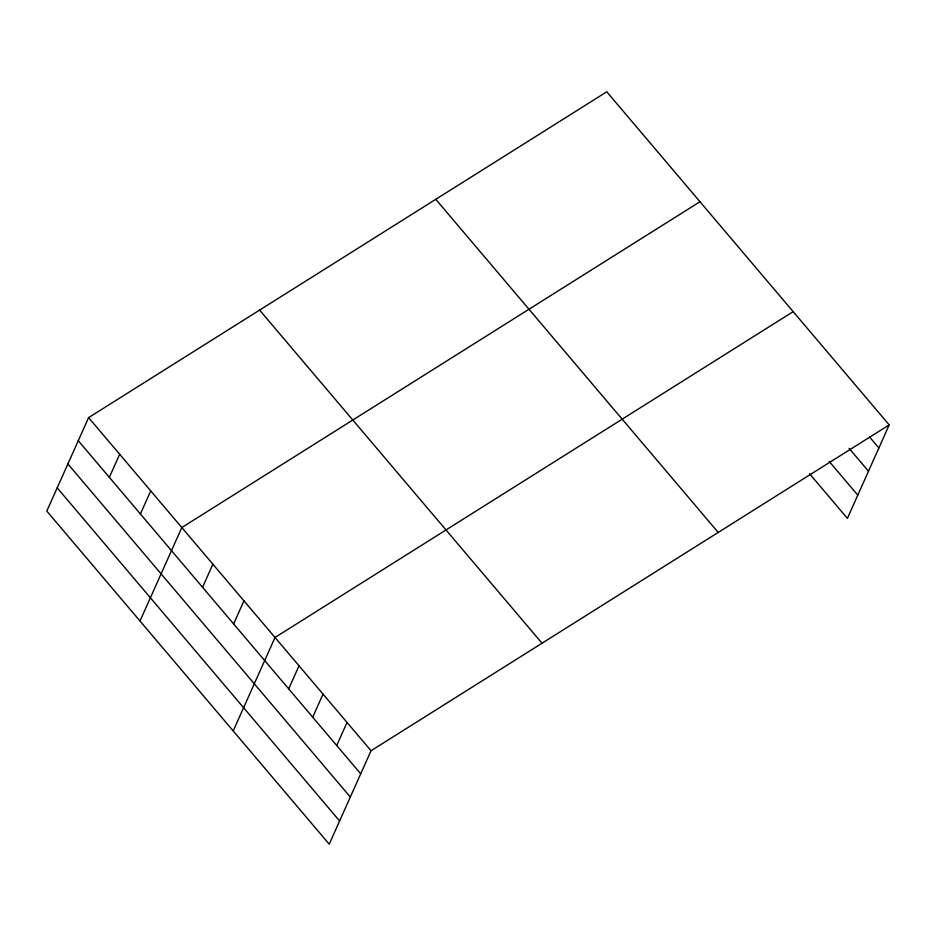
<?xml version="1.0" encoding="UTF-8"?>
<svg xmlns="http://www.w3.org/2000/svg" width="936" height="936" viewBox="0 0 936 936"><rect width="100%" height="100%" fill="white"/><g stroke="black" fill="none" stroke-linecap="round" stroke-linejoin="round"><path stroke-width="1.4" d="M88.604 417.62L46.8 511.091L329.226 844.202L371.042 750.742L889.2 424.909L606.774 91.798L88.604 417.62L371.042 750.742M109.348 477.348L119.679 454.264M140.423 513.981L150.743 490.909M140.002 621.013L181.806 527.553L699.976 201.731M202.55 587.27L212.881 564.197M233.626 623.914L243.945 600.842M233.204 730.946L275.008 637.475L793.178 311.653M288.697 688.873L299.017 665.788M312.706 717.187L323.025 694.114M336.703 745.501L347.034 722.428M889.2 424.909L847.396 518.38L809.535 473.721M869.649 437.1L878.881 447.993M849.092 448.344L868.491 471.217M829.156 461.389L857.785 495.144M435.778 199.321L718.204 532.432M259.6 310.097L542.026 643.219M78.285 440.704L360.711 773.815M67.895 463.928L350.321 797.039M57.19 487.855L339.616 820.977"/></g></svg>
